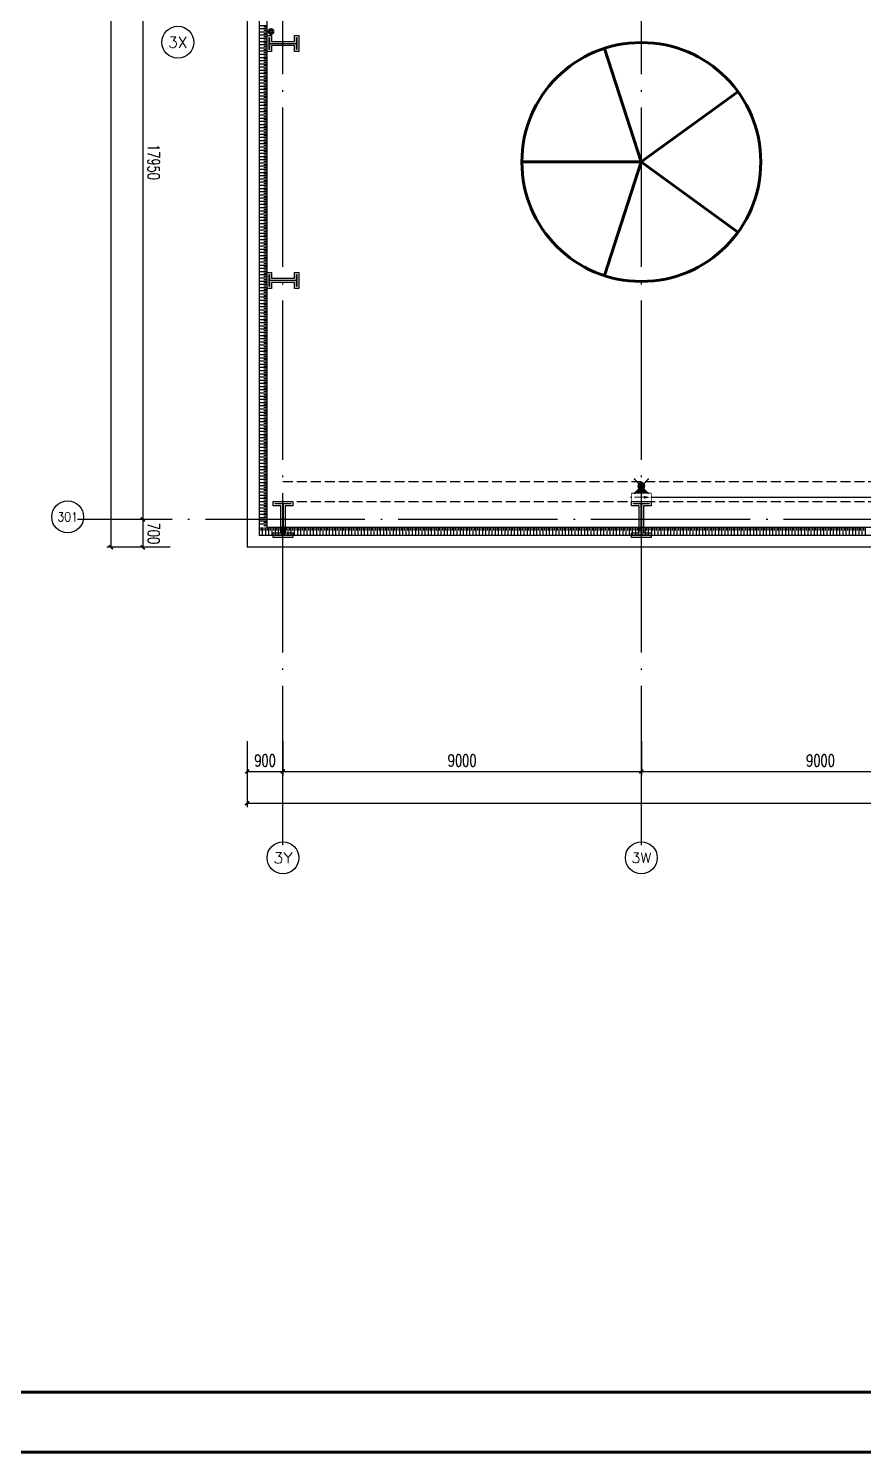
# Model space of a CAD drawing. Extents: x -1396510 to 1250330, y -1892470 to 1623980.
# Drawn here: x 328975 to 349945, y -1383327 to -1347547 of the extents above; entities that cross this region are included whole.
import ezdxf
from ezdxf.enums import TextEntityAlignment as Align

# ---------------------------------------------------------------- set-up
doc = ezdxf.new("R2010")
doc.units = 0
doc.header["$LTSCALE"] = 1000
doc.header["$MEASUREMENT"] = 0
doc.linetypes.add('DASH', pattern=[0.35, 0.25, -0.1])
doc.linetypes.add('DOTE', pattern=[2.42, 2, -0.2, 0.02, -0.2])
doc.layers.get('Defpoints').update_dxf_attribs({"color": 210})
for name, color, linetype in [('0-cxFrame', 155, 'Continuous'), ('99平面图例外参$0$A-HATCH-2', 251, 'Continuous'), ('A-AXIS-D', 1, 'Continuous'), ('A-AXIS-DOTE', 14, 'DOTE'), ('A-HATCH-2', 251, 'Continuous'), ('A-LIN-V', 9, 'Continuous'), ('A-WINDOW', 140, 'Continuous'), ('AS-COLN', 6, 'Continuous'), ('AS-WALL', 40, 'Continuous'), ('EQUIP-应急', 3, 'Continuous'), ('EQUIP-照明', 3, 'Continuous'), ('SB_ZF消火栓', 10, 'Continuous'), ('WIRE-照明', 1, 'Continuous')]:
    doc.layers.add(name, color=color, linetype=linetype)
doc.layers.add('0-cxText', color=131, linetype='Continuous', lineweight=25)
doc.layers.add('LG-ZF消防', color=1, linetype='Continuous', lineweight=60)
doc.layers.add('A-云线2', color=3, linetype='Continuous', plot=False)
doc.styles.add('_TCH_AXIS', font='COMPLEX', dxfattribs={"bigfont": 'GBCBIG'})
doc.styles.add('_TCH_DIM_T3', font='SIMPLEX', dxfattribs={"width": 0.705882, "bigfont": 'GBCBIG'})
doc.styles.add('_TEL_DIM', font='SIMPLEX', dxfattribs={"width": 0.8, "height": 3.5, "bigfont": 'HZTXT'})
doc.styles.add('A-DIM_T3', font='SIMPLEX', dxfattribs={"width": 0.705882, "bigfont": 'GBCBIG'})
doc.styles.add('cx_tuming', font='simhei.ttf')
doc.styles.add('cx_tuqian1', font='')
doc.styles.add('黑体', font='simhei.ttf', dxfattribs={"height": 12})
doc.styles.get('cx_tuqian1').set_extended_font_data('SimSun')
doc.dimstyles.new('_TCH_ARCH&&100', dxfattribs={"dimtxt": 297.5, "dimasz": 100, "dimexe": 100, "dimexo": 100, "dimgap": 126.25, "dimtad": 1, "dimdec": 0, "dimzin": 0, "dimdsep": 46, "dimtxsty": '_TCH_DIM_T3', "dimblk": 'ARCHTICK', "dimcen": 0.09, "dimclrt": 7, "dimazin": 2, "dimtfac": 1, "dimtdec": 0, "dimtix": 1, "dimtmove": 2, "dimatfit": 3, "dimfxl": 0, "dimtolj": 1, "dimtzin": 0, "dimarcsym": 0})
doc.dimstyles.new('A-DIM&&100', dxfattribs={"dimtxt": 297.5, "dimasz": 100, "dimexe": 100, "dimexo": 100, "dimgap": 126.25, "dimtad": 1, "dimdec": 0, "dimzin": 0, "dimdsep": 46, "dimtxsty": 'A-DIM_T3', "dimblk": 'ARCHTICK', "dimcen": 0.09, "dimclrt": 7, "dimazin": 2, "dimtfac": 1, "dimtdec": 0, "dimtix": 1, "dimtmove": 2, "dimatfit": 3, "dimfxl": 0, "dimtolj": 1, "dimtzin": 0, "dimarcsym": 0})

# ---------------------------------------------------------------- blocks, each defined once
blk = doc.blocks.new('4324324')
at = {"layer": 'A-HATCH-2', "color": 8, "linetype": 'DASH'}
for p, q in [((-312854, 549870), (-138054, 549870)), ((-312854, 549370), (-138054, 549370))]:
    blk.add_line(p, q, dxfattribs=at)
blk = doc.blocks.new('w4324324')
at = {"layer": 'A-HATCH-2', "color": 0, "lineweight": 60}
for q in [(-1694760, 686605), (-1697614, 684532), (-1691907, 684532), (-1696524, 681178), (-1692997, 681178)]:
    blk.add_line((-1694760, 683605), q, dxfattribs=at)
blk.add_circle((-1694760, 683605), 3000, dxfattribs=at)
blk = doc.blocks.new('342343')
at = {"layer": 'A-LIN-V', "color": 8}
blk.add_blockref('w4324324', (1030710, 103556), dxfattribs=at)
blk = doc.blocks.new('w42343243')
at = {"layer": 'A-HATCH-2', "color": 8}
blk.add_lwpolyline([(-165104, 621070), (-164604, 621070), (-164604, 620958), (-164800, 620958), (-164800, 620282), (-164604, 620282), (-164604, 620170), (-165104, 620170), (-165104, 620282), (-164908, 620282), (-164908, 620958), (-165104, 620958)], close=True, dxfattribs=at)
at = {"layer": 'AS-COLN', "color": 3}
blk.add_lwpolyline([(-165054, 621020), (-164654, 621020), (-164654, 621008), (-164850, 621008), (-164850, 620232), (-164654, 620232), (-164654, 620220), (-165054, 620220), (-165054, 620232), (-164858, 620232), (-164858, 621008), (-165054, 621008)], close=True, dxfattribs=at)
blk = doc.blocks.new('nt66')
at = {"layer": 'A-HATCH-2', "color": 8}
blk.add_lwpolyline([(-195840, 766870), (-195440, 766870), (-195440, 766758), (-195586, 766758), (-195586, 766182), (-195440, 766182), (-195440, 766070), (-195840, 766070), (-195840, 766182), (-195694, 766182), (-195694, 766758), (-195840, 766758)], close=True, dxfattribs=at)
at = {"layer": 'AS-COLN'}
blk.add_lwpolyline([(-195790, 766820), (-195490, 766820), (-195490, 766808), (-195636, 766808), (-195636, 766132), (-195490, 766132), (-195490, 766120), (-195790, 766120), (-195790, 766132), (-195644, 766132), (-195644, 766808), (-195790, 766808)], close=True, dxfattribs=at)
blk = doc.blocks.new('42343')
at = {"rotation": 270}
for p in [(-1079324, 365230), (-1079324, 359280)]:
    blk.add_blockref('nt66', p, dxfattribs=at)
at = {"layer": 'A-WINDOW'}
for p in [(-148000, -71700), (-139000, -71700)]:
    blk.add_blockref('w42343243', p, dxfattribs=at)
blk = doc.blocks.new('we42342343234')
at = {"layer": 'LG-ZF消防'}
blk.add_circle((-313154, 561170), 50, dxfattribs=at)
blk = doc.blocks.new('_ArchTick')
at = {"color": 0, "linetype": 'ByBlock', "const_width": 0.4}
blk.add_lwpolyline([(-0.5, -0.5), (0.5, 0.5)], dxfattribs=at)
blk = doc.blocks.new('*D5798')
at = {"layer": 'A-AXIS-D', "color": 0, "lineweight": -2, "transparency": 16777216}
for p, q in [((-900, -77370), (-900, -78228)), ((0, -77370), (0, -78228)), ((-900, -78128), (0, -78128))]:
    blk.add_line(p, q, dxfattribs=at)
at = {"layer": 'Defpoints', "color": 0, "transparency": 16777216}
for p in [(-900, -77270), (0, -77270), (0, -78128)]:
    blk.add_point(p, dxfattribs=at)
at = {"layer": 'A-AXIS-D', "color": 0, "lineweight": -2, "transparency": 16777216, "xscale": 100, "yscale": 100, "zscale": 100, "rotation": 180}
blk.add_blockref('_ArchTick', (-900, -78128), dxfattribs=at)
at = {"layer": 'A-AXIS-D', "color": 0, "lineweight": -2, "transparency": 16777216, "xscale": 100, "yscale": 100, "zscale": 100}
blk.add_blockref('_ArchTick', (0, -78128), dxfattribs=at)
at = {"layer": 'A-AXIS-D', "color": 7, "transparency": 16777216, "insert": (-450, -77853), "char_height": 297.5, "attachment_point": 5, "style": '_TCH_DIM_T3'}
blk.add_mtext('\\A1;900', dxfattribs=at)
blk = doc.blocks.new('*D5799')
at = {"layer": 'A-AXIS-D', "color": 0, "lineweight": -2, "transparency": 16777216}
for p, q in [((0, -77370), (0, -78228)), ((9000, -77370), (9000, -78228)), ((0, -78128), (9000, -78128))]:
    blk.add_line(p, q, dxfattribs=at)
at = {"layer": 'Defpoints', "color": 0, "transparency": 16777216}
for p in [(0, -77270), (9000, -77270), (9000, -78128)]:
    blk.add_point(p, dxfattribs=at)
at = {"layer": 'A-AXIS-D', "color": 0, "lineweight": -2, "transparency": 16777216, "xscale": 100, "yscale": 100, "zscale": 100, "rotation": 180}
blk.add_blockref('_ArchTick', (0, -78128), dxfattribs=at)
at = {"layer": 'A-AXIS-D', "color": 0, "lineweight": -2, "transparency": 16777216, "xscale": 100, "yscale": 100, "zscale": 100}
blk.add_blockref('_ArchTick', (9000, -78128), dxfattribs=at)
at = {"layer": 'A-AXIS-D', "color": 7, "transparency": 16777216, "insert": (4500, -77853), "char_height": 297.5, "attachment_point": 5, "style": '_TCH_DIM_T3'}
blk.add_mtext('\\A1;9000', dxfattribs=at)
blk = doc.blocks.new('*D5800')
at = {"layer": 'A-AXIS-D', "color": 0, "lineweight": -2, "transparency": 16777216}
for p, q in [((9000, -77370), (9000, -78228)), ((18000, -77370), (18000, -78228)), ((9000, -78128), (18000, -78128))]:
    blk.add_line(p, q, dxfattribs=at)
at = {"layer": 'Defpoints', "color": 0, "transparency": 16777216}
for p in [(9000, -77270), (18000, -77270), (18000, -78128)]:
    blk.add_point(p, dxfattribs=at)
at = {"layer": 'A-AXIS-D', "color": 0, "lineweight": -2, "transparency": 16777216, "xscale": 100, "yscale": 100, "zscale": 100, "rotation": 180}
blk.add_blockref('_ArchTick', (9000, -78128), dxfattribs=at)
at = {"layer": 'A-AXIS-D', "color": 0, "lineweight": -2, "transparency": 16777216, "xscale": 100, "yscale": 100, "zscale": 100}
blk.add_blockref('_ArchTick', (18000, -78128), dxfattribs=at)
at = {"layer": 'A-AXIS-D', "color": 7, "transparency": 16777216, "insert": (13500, -77853), "char_height": 297.5, "attachment_point": 5, "style": '_TCH_DIM_T3'}
blk.add_mtext('\\A1;9000', dxfattribs=at)
blk = doc.blocks.new('*D5825')
at = {"layer": 'A-AXIS-D', "color": 0, "lineweight": -2, "transparency": 16777216}
for p, q in [((-2835, -53850), (-3622, -53850)), ((-3522, -53850), (-3522, -71800)), ((-2835, -71800), (-3622, -71800))]:
    blk.add_line(p, q, dxfattribs=at)
at = {"layer": 'Defpoints', "color": 0, "transparency": 16777216}
for p in [(-2735, -53850), (-3522, -71800), (-2735, -71800)]:
    blk.add_point(p, dxfattribs=at)
at = {"layer": 'A-AXIS-D', "color": 0, "lineweight": -2, "transparency": 16777216, "xscale": 100, "yscale": 100, "zscale": 100}
for p, rotation in [((-3522, -53850), 90), ((-3522, -71800), 270)]:
    blk.add_blockref('_ArchTick', p, dxfattribs=dict(at, rotation=rotation))
at = {"layer": 'A-AXIS-D', "color": 7, "transparency": 16777216, "insert": (-3247, -62825), "char_height": 297.5, "attachment_point": 5, "rotation": 270, "style": 'A-DIM_T3'}
blk.add_mtext('\\A1;17950', dxfattribs=at)
blk = doc.blocks.new('*D5826')
at = {"layer": 'A-AXIS-D', "color": 0, "lineweight": -2, "transparency": 16777216}
for p, q in [((-2835, -71800), (-3622, -71800)), ((-3522, -71800), (-3522, -72500)), ((-2835, -72500), (-3622, -72500))]:
    blk.add_line(p, q, dxfattribs=at)
at = {"layer": 'Defpoints', "color": 0, "transparency": 16777216}
for p in [(-2735, -71800), (-3522, -72500), (-2735, -72500)]:
    blk.add_point(p, dxfattribs=at)
at = {"layer": 'A-AXIS-D', "color": 0, "lineweight": -2, "transparency": 16777216, "xscale": 100, "yscale": 100, "zscale": 100}
for p, rotation in [((-3522, -71800), 90), ((-3522, -72500), 270)]:
    blk.add_blockref('_ArchTick', p, dxfattribs=dict(at, rotation=rotation))
at = {"layer": 'A-AXIS-D', "color": 7, "transparency": 16777216, "insert": (-3247, -72150), "char_height": 297.5, "attachment_point": 5, "rotation": 270, "style": 'A-DIM_T3'}
blk.add_mtext('\\A1;700', dxfattribs=at)
blk = doc.blocks.new('*D5830')
at = {"layer": 'A-AXIS-D', "color": 0, "lineweight": -2, "transparency": 16777216}
for p, q in [((-900, -77470), (-900, -79028)), ((184800, -77470), (184800, -79028)), ((-900, -78928), (184800, -78928))]:
    blk.add_line(p, q, dxfattribs=at)
at = {"layer": 'Defpoints', "color": 0, "transparency": 16777216}
for p in [(-900, -77370), (184800, -77370), (184800, -78928)]:
    blk.add_point(p, dxfattribs=at)
at = {"layer": 'A-AXIS-D', "color": 0, "lineweight": -2, "transparency": 16777216, "xscale": 100, "yscale": 100, "zscale": 100, "rotation": 180}
blk.add_blockref('_ArchTick', (-900, -78928), dxfattribs=at)
at = {"layer": 'A-AXIS-D', "color": 0, "lineweight": -2, "transparency": 16777216, "xscale": 100, "yscale": 100, "zscale": 100}
blk.add_blockref('_ArchTick', (184800, -78928), dxfattribs=at)
at = {"layer": 'A-AXIS-D', "color": 7, "transparency": 16777216, "insert": (91950, -78653), "char_height": 297.5, "attachment_point": 5, "style": '_TCH_DIM_T3'}
blk.add_mtext('\\A1;185700', dxfattribs=at)
blk = doc.blocks.new('*D5831')
at = {"layer": 'A-AXIS-D', "color": 0, "lineweight": -2, "transparency": 16777216}
for p, q in [((-2935, 700), (-4422, 700)), ((-4322, 700), (-4322, -72500)), ((-2935, -72500), (-4422, -72500))]:
    blk.add_line(p, q, dxfattribs=at)
at = {"layer": 'Defpoints', "color": 0, "transparency": 16777216}
for p in [(-2835, 700), (-4322, -72500), (-2835, -72500)]:
    blk.add_point(p, dxfattribs=at)
at = {"layer": 'A-AXIS-D', "color": 0, "lineweight": -2, "transparency": 16777216, "xscale": 100, "yscale": 100, "zscale": 100}
for p, rotation in [((-4322, 700), 90), ((-4322, -72500), 270)]:
    blk.add_blockref('_ArchTick', p, dxfattribs=dict(at, rotation=rotation))
at = {"layer": 'A-AXIS-D', "color": 7, "transparency": 16777216, "insert": (-4047, -35900), "char_height": 297.5, "attachment_point": 5, "rotation": 270, "style": 'A-DIM_T3'}
blk.add_mtext('\\A1;73200', dxfattribs=at)
blk = doc.blocks.new('99平面图例外参$0$$LinePat$填挖边坡')
at = {"color": 0}
for p, q in [((0, 0), (0, -1500)), ((300, 0), (300, -600))]:
    blk.add_line(p, q, dxfattribs=at)
at = {"layer": 'Defpoints', "color": 0}
blk.add_point((600, 0), dxfattribs=at)
blk = doc.blocks.new('$equip_U$00000208(EQ-138-沈勤辉)')
blk.add_hatch(color=256).paths.add_polyline_path([(0.21, 0.37), (0.5, 0.3), (0.21, 0.23)])
at = {"color": 7, "lineweight": 0}
blk.add_line((-0.5, 0.3), (0.21, 0.3), dxfattribs=at)
at = {"lineweight": 0, "const_width": 0.0571}
blk.add_lwpolyline([(-0.66, 0), (0.66, 0, 0.414214), (0.72, 0.06), (0.72, 0.54, 0.414213), (0.66, 0.6), (-0.66, 0.6, 0.414214), (-0.72, 0.54, 0), (-0.72, 0.06, 0.414245), (-0.66, 0, 18481.445439)], format="xyb", dxfattribs=at)
blk.add_lwpolyline([(0.21, 0.37), (0.5, 0.3), (0.21, 0.23), (0.21, 0.37)], dxfattribs=at)
for p in [(-0.72, 0.3), (0, 0.6), (0, 0), (0.72, 0.3)]:
    blk.add_point(p)
at = {"color": 7, "style": '_TEL_DIM', "flags": 1}
for tag in ['A', 'REMARK']:
    blk.add_attdef(tag, text='', height=0.00002, dxfattribs=at).set_placement((0, 0), align=Align.MIDDLE_CENTER)
blk = doc.blocks.new('$equip$00003158')
h = blk.add_hatch(color=256)
h.dxf.hatch_style = 1
h.paths.add_polyline_path([(0, 0.25, -0.198912), (-0.18, 0.32), (-0.5, 0), (0.5, 0), (0.18, 0.32, -0.198912)])
blk.add_hatch(color=256).paths.add_polyline_path([(0, 0.75, 1), (0, 0.25, 1)])
for p, q in [((-0.5, 1), (-0.18, 0.68)), ((-0.5, 0), (-0.18, 0.32)), ((-0.5, 0), (0.5, 0)), ((0.18, 0.68), (0.5, 1)), ((0.18, 0.32), (0.5, 0))]:
    blk.add_line(p, q)
blk.add_circle((0, 0.5), 0.25)
for p in [(-0.5, 1), (-0.5, 0), (0, 0), (0.5, 1), (0.5, 0)]:
    blk.add_point(p)
at = {"color": 7, "style": '_TEL_DIM', "flags": 1}
for tag in ['A', 'REMARK']:
    blk.add_attdef(tag, text='', height=0.00002, dxfattribs=at).set_placement((0, 0), align=Align.MIDDLE_CENTER)
blk = doc.blocks.new('TK22.A0+2 L(Dragon)')
at = {"layer": '0-cxFrame', "color": 7, "const_width": 0.5}
blk.add_lwpolyline([(0, 0), (-1783, 0), (-1783, 841), (0, 841)], close=True, dxfattribs=at)
at = {"layer": '0-cxFrame', "const_width": 0.5}
blk.add_lwpolyline([(-80, 10), (-1763, 10), (-1763, 831), (-80, 831)], close=True, dxfattribs=at)
at = {"style": '黑体', "flags": 4}
blk.add_attdef('图幅', text='', height=3.3, dxfattribs=at).set_placement((-40, 3), align=Align.RIGHT)
at = {"layer": '0-cxText', "flags": 4}
for tag, height, style, p in [('建设单位', 3.5, 'cx_tuming', (-45, 240)), ('项目名称', 3.5, 'cx_tuming', (-45, 210)), ('子项名称', 3.5, 'cx_tuming', (-45, 180)), ('工程编号', 3.3, 'cx_tuqian1', (-35, 165)), ('图名1', 3.5, 'cx_tuming', (-45, 87)), ('图名2', 3.5, 'cx_tuming', (-45, 79)), ('图名3', 3.5, 'cx_tuming', (-45, 71)), ('出图日期', 3.3, 'cx_tuqian1', (-39, 60)), ('专业', 3.3, 'cx_tuqian1', (-55, 52)), ('图号', 3.3, 'cx_tuqian1', (-55, 44)), ('版次', 3.3, 'cx_tuqian1', (-20, 44))]:
    blk.add_attdef(tag, text='', height=height, dxfattribs=dict(at, style=style)).set_placement(p, align=Align.MIDDLE)
at = {"layer": 'Defpoints', "color": 6, "flags": 4}
for tag, height, style, p in [('tufu', 3.3, '黑体', (-12, 12)), ('dwfname', 4, 'cx_tuqian1', (-80, 3))]:
    blk.add_attdef(tag, text='', height=height, dxfattribs=dict(at, style=style)).set_placement(p, align=Align.RIGHT)
blk = doc.blocks.new('世赫3#厂房一层0821')
at = {"layer": 'A-AXIS-D'}
for centre in [(-2639.2, -59818.4), (-5406.7, -71735.7), (0, -80296), (9000, -80296)]:
    blk.add_circle(centre, 400, dxfattribs=at)
at = {"layer": 'A-AXIS-DOTE', "color": 8, "ltscale": 2}
for p, q in [((0, -79980), (0, 6235)), ((9000, -79980), (9000, 5504)), ((190814.2, -71800), (-5155.8, -71800))]:
    blk.add_line(p, q, dxfattribs=at)
at = {"layer": 'A-LIN-V'}
for p, q in [((-400, -72000.1), (-400, -53465.8)), ((30800, -72000.1), (-400, -72000.1))]:
    blk.add_line(p, q, dxfattribs=at)
at = {"layer": 'AS-WALL'}
for p, q in [((-900, -55850), (-900, -72500.1)), ((-600, -55850), (-600, -72200.1)), ((31400, -72200.1), (-600, -72200.1)), ((31700, -72500.1), (-900, -72500.1))]:
    blk.add_line(p, q, dxfattribs=at)
at = {"layer": '99平面图例外参$0$A-HATCH-2', "color": 203, "yscale": 0.1333333333333333, "zscale": 0.1333333333333333}
for p, xscale, rotation in [((-400, -59403.2), 0.1337246376890766, 270.0000000008202), ((-400, -59483.4), 0.1337246376890766, 270.0000000008202), ((-400, -59563.7), 0.1337246376890766, 270.0000000008202), ((-400, -59643.9), 0.1337246376890766, 270.0000000008202), ((-400, -59724.1), 0.1337246376890766, 270.0000000008202), ((-400, -59804.4), 0.1337246376890766, 270.0000000008202), ((-400, -59884.6), 0.1337246376890766, 270.0000000008202), ((-400, -59964.8), 0.1337246376890766, 270.0000000008202), ((-400, -60045.1), 0.1337246376890766, 270.0000000008202), ((-400, -60125.3), 0.1337246376890766, 270.0000000008202), ((-400, -60205.5), 0.1337246376890766, 270.0000000008202), ((-400, -60285.8), 0.1337246376890766, 270.0000000008202), ((-400, -60366), 0.1337246376890766, 270.0000000008202), ((-400, -60446.2), 0.1337246376890766, 270.0000000008202), ((-400, -60526.5), 0.1337246376890766, 270.0000000008202), ((-400, -60606.7), 0.1337246376890766, 270.0000000008202), ((-400, -60686.9), 0.1337246376890766, 270.0000000008202), ((-400, -60767.2), 0.1337246376890766, 270.0000000008202), ((-400, -60847.4), 0.1337246376890766, 270.0000000008202), ((-400, -60927.7), 0.1337246376890766, 270.0000000008202), ((-400, -61007.9), 0.1337246376890766, 270.0000000008202), ((-400, -61088.1), 0.1337246376890766, 270.0000000008202), ((-400, -61168.4), 0.1337246376890766, 270.0000000008202), ((-400, -61248.6), 0.1337246376890766, 270.0000000008202), ((-400, -61328.8), 0.1337246376890766, 270.0000000008202), ((-400, -61409.1), 0.1337246376890766, 270.0000000008202), ((-400, -61489.3), 0.1337246376890766, 270.0000000008202), ((-400, -61569.5), 0.1337246376890766, 270.0000000008202), ((-400, -61649.8), 0.1337246376890766, 270.0000000008202), ((-400, -61730), 0.1337246376890766, 270.0000000008202), ((-400, -61810.2), 0.1337246376890766, 270.0000000008202), ((-400, -61890.5), 0.1337246376890766, 270.0000000008202), ((-400, -61970.7), 0.1337246376890766, 270.0000000008202), ((-400, -62050.9), 0.1337246376890766, 270.0000000008202), ((-400, -62131.2), 0.1337246376890766, 270.0000000008202), ((-400, -62211.4), 0.1337246376890766, 270.0000000008202), ((-400, -62291.6), 0.1337246376890766, 270.0000000008202), ((-400, -62371.9), 0.1337246376890766, 270.0000000008202), ((-400, -62452.1), 0.1337246376890766, 270.0000000008202), ((-400, -62532.3), 0.1337246376890766, 270.0000000008202), ((-400, -62612.6), 0.1337246376890766, 270.0000000008202), ((-400, -62692.8), 0.1337246376890766, 270.0000000008202), ((-400, -62773.1), 0.1337246376890766, 270.0000000008202), ((-400, -62853.3), 0.1337246376890766, 270.0000000008202), ((-400, -62933.5), 0.1337246376890766, 270.0000000008202), ((-400, -63013.8), 0.1337246376890766, 270.0000000008202), ((-400, -63094), 0.1337246376890766, 270.0000000008202), ((-400, -63174.2), 0.1337246376890766, 270.0000000008202), ((-400, -63254.5), 0.1337246376890766, 270.0000000008202), ((-400, -63334.7), 0.1337246376890766, 270.0000000008202), ((-400, -63414.9), 0.1337246376890766, 270.0000000008202), ((-400, -63495.2), 0.1337246376890766, 270.0000000008202), ((-400, -63575.4), 0.1337246376890766, 270.0000000008202), ((-400, -63655.6), 0.1337246376890766, 270.0000000008202), ((-400, -63735.9), 0.1337246376890766, 270.0000000008202), ((-400, -63816.1), 0.1337246376890766, 270.0000000008202), ((-400, -63896.3), 0.1337246376890766, 270.0000000008202), ((-400, -63976.6), 0.1337246376890766, 270.0000000008202), ((-400, -64056.8), 0.1337246376890766, 270.0000000008202), ((-400, -64137), 0.1337246376890766, 270.0000000008202), ((-400, -64217.3), 0.1337246376890766, 270.0000000008202), ((-400, -64297.5), 0.1337246376890766, 270.0000000008202), ((-400, -64377.7), 0.1337246376890766, 270.0000000008202), ((-400, -64458), 0.1337246376890766, 270.0000000008202), ((-400, -64538.2), 0.1337246376890766, 270.0000000008202), ((-400, -64618.5), 0.1337246376890766, 270.0000000008202), ((-400, -64698.7), 0.1337246376890766, 270.0000000008202), ((-400, -64778.9), 0.1337246376890766, 270.0000000008202), ((-400, -64859.2), 0.1337246376890766, 270.0000000008202), ((-400, -64939.4), 0.1337246376890766, 270.0000000008202), ((-400, -65019.6), 0.1337246376890766, 270.0000000008202), ((-400, -65099.9), 0.1337246376890766, 270.0000000008202), ((-400, -65180.1), 0.1337246376890766, 270.0000000008202), ((-400, -65260.3), 0.1337246376890766, 270.0000000008202), ((-400, -65340.6), 0.1337246376890766, 270.0000000008202), ((-400, -65420.8), 0.1337246376890766, 270.0000000008202), ((-400, -65501), 0.1337246376890766, 270.0000000008202), ((-400, -65581.3), 0.1337246376890766, 270.0000000008202), ((-400, -65661.5), 0.1337246376890766, 270.0000000008202), ((-400, -65741.7), 0.1337246376890766, 270.0000000008202), ((-400, -65822), 0.1337246376890766, 270.0000000008202), ((-400, -65902.2), 0.1337246376890766, 270.0000000008202), ((-400, -65982.4), 0.1337246376890766, 270.0000000008202), ((-400, -66062.7), 0.1337246376890766, 270.0000000008202), ((-400, -66142.9), 0.1337246376890766, 270.0000000008202), ((-400, -66223.1), 0.1337246376890766, 270.0000000008202), ((-400, -66303.4), 0.1337246376890766, 270.0000000008202), ((-400, -66383.6), 0.1337246376890766, 270.0000000008202), ((-400, -66463.9), 0.1337246376890766, 270.0000000008202), ((-400, -66544.1), 0.1337246376890766, 270.0000000008202), ((-400, -66624.3), 0.1337246376890766, 270.0000000008202), ((-400, -66704.6), 0.1337246376890766, 270.0000000008202), ((-400, -66784.8), 0.1337246376890766, 270.0000000008202), ((-400, -66865), 0.1337246376890766, 270.0000000008202), ((-400, -66945.3), 0.1337246376890766, 270.0000000008202), ((-400, -67025.5), 0.1337246376890766, 270.0000000008202), ((-400, -67105.7), 0.1337246376890766, 270.0000000008202), ((-400, -67186), 0.1337246376890766, 270.0000000008202), ((-400, -67266.2), 0.1337246376890766, 270.0000000008202), ((-400, -67346.4), 0.1337246376890766, 270.0000000008202), ((-400, -67426.7), 0.1337246376890766, 270.0000000008202), ((-400, -67506.9), 0.1337246376890766, 270.0000000008202), ((-400, -67587.1), 0.1337246376890766, 270.0000000008202), ((-400, -67667.4), 0.1337246376890766, 270.0000000008202), ((-400, -67747.6), 0.1337246376890766, 270.0000000008202), ((-400, -67827.8), 0.1337246376890766, 270.0000000008202), ((-400, -67908.1), 0.1337246376890766, 270.0000000008202), ((-400, -67988.3), 0.1337246376890766, 270.0000000008202), ((-400, -68068.5), 0.1337246376890766, 270.0000000008202), ((-400, -68148.8), 0.1337246376890766, 270.0000000008202), ((-400, -68229), 0.1337246376890766, 270.0000000008202), ((-400, -68309.3), 0.1337246376890766, 270.0000000008202), ((-400, -68389.5), 0.1337246376890766, 270.0000000008202), ((-400, -68469.7), 0.1337246376890766, 270.0000000008202), ((-400, -68550), 0.1337246376890766, 270.0000000008202), ((-400, -68630.2), 0.1337246376890766, 270.0000000008202), ((-400, -68710.4), 0.1337246376890766, 270.0000000008202), ((-400, -68790.7), 0.1337246376890766, 270.0000000008202), ((-400, -68870.9), 0.1337246376890766, 270.0000000008202), ((-400, -68951.1), 0.1337246376890766, 270.0000000008202), ((-400, -69031.4), 0.1337246376890766, 270.0000000008202), ((-400, -69111.6), 0.1337246376890766, 270.0000000008202), ((-400, -69191.8), 0.1337246376890766, 270.0000000008202), ((-400, -69272.1), 0.1337246376890766, 270.0000000008202), ((-400, -69352.3), 0.1337246376890766, 270.0000000008202), ((-400, -69432.5), 0.1337246376890766, 270.0000000008202), ((-400, -69512.8), 0.1337246376890766, 270.0000000008202), ((-400, -69593), 0.1337246376890766, 270.0000000008202), ((-400, -69673.2), 0.1337246376890766, 270.0000000008202), ((-400, -69753.5), 0.1337246376890766, 270.0000000008202), ((-400, -69833.7), 0.1337246376890766, 270.0000000008202), ((-400, -69913.9), 0.1337246376890766, 270.0000000008202), ((-400, -69994.2), 0.1337246376890766, 270.0000000008202), ((-400, -70074.4), 0.1337246376890766, 270.0000000008202), ((-400, -70154.7), 0.1337246376890766, 270.0000000008202), ((-400, -70234.9), 0.1337246376890766, 270.0000000008202), ((-400, -70315.1), 0.1337246376890766, 270.0000000008202), ((-400, -70395.4), 0.1337246376890766, 270.0000000008202), ((-400, -70475.6), 0.1337246376890766, 270.0000000008202), ((-400, -70555.8), 0.1337246376890766, 270.0000000008202), ((-400, -70636.1), 0.1337246376890766, 270.0000000008202), ((-400, -70716.3), 0.1337246376890766, 270.0000000008202), ((-400, -70796.5), 0.1337246376890766, 270.0000000008202), ((-400, -70876.8), 0.1337246376890766, 270.0000000008202), ((-400, -70957), 0.1337246376890766, 270.0000000008202), ((-400, -71037.2), 0.1337246376890766, 270.0000000008202), ((-400, -71117.5), 0.1337246376890766, 270.0000000008202), ((-400, -71197.7), 0.1337246376890766, 270.0000000008202), ((-400, -71277.9), 0.1337246376890766, 270.0000000008202), ((-400, -71358.2), 0.1337246376890766, 270.0000000008202), ((-400, -71438.4), 0.1337246376890766, 270.0000000008202), ((-400, -71518.6), 0.1337246376890766, 270.0000000008202), ((-400, -71598.9), 0.1337246376890766, 270.0000000008202), ((-400, -71679.1), 0.1337246376890766, 270.0000000008202), ((-400, -71759.3), 0.1337246376890766, 270.0000000008202), ((-400, -71839.6), 0.1337246376890766, 270.0000000008202), ((-400, -71919.8), 0.1337246376890766, 270.0000000008202), ((-519.9, -72000.1), -0.1335034007147995, 9.563318506210876e-10), ((-439.8, -72000.1), -0.1335034007147995, 9.563318506210876e-10), ((-359.7, -72000.1), -0.1335034007147995, 9.563318506210876e-10), ((-279.6, -72000.1), -0.1335034007147995, 9.563318506210876e-10), ((-199.5, -72000.1), -0.1335034007147995, 9.563318506210876e-10), ((-119.4, -72000.1), -0.1335034007147995, 9.563318506210876e-10), ((-39.3, -72000.1), -0.1335034007147995, 9.563318506210876e-10), ((40.8, -72000.1), -0.1335034007147995, 9.563318506210876e-10), ((120.9, -72000.1), -0.1335034007147995, 9.563318506210876e-10), ((201, -72000.1), -0.1335034007147995, 9.563318506210876e-10), ((281.1, -72000.1), -0.1335034007147995, 9.563318506210876e-10), ((361.2, -72000.1), -0.1335034007147995, 9.563318506210876e-10), ((441.3, -72000.1), -0.1335034007147995, 9.563318506210876e-10), ((521.4, -72000.1), -0.1335034007147995, 9.563318506210876e-10), ((601.5, -72000.1), -0.1335034007147995, 9.563318506210876e-10), ((681.6, -72000.1), -0.1335034007147995, 9.563318506210876e-10), ((761.7, -72000.1), -0.1335034007147995, 9.563318506210876e-10), ((841.8, -72000.1), -0.1335034007147995, 9.563318506210876e-10), ((921.9, -72000.1), -0.1335034007147995, 9.563318506210876e-10), ((1002, -72000.1), -0.1335034007147995, 9.563318506210876e-10), ((1082.1, -72000.1), -0.1335034007147995, 9.563318506210876e-10), ((1162.2, -72000.1), -0.1335034007147995, 9.563318506210876e-10), ((1242.3, -72000.1), -0.1335034007147995, 9.563318506210876e-10), ((1322.4, -72000.1), -0.1335034007147995, 9.563318506210876e-10), ((1402.6, -72000.1), -0.1335034007147995, 9.563318506210876e-10), ((1482.7, -72000.1), -0.1335034007147995, 9.563318506210876e-10), ((1562.8, -72000.1), -0.1335034007147995, 9.563318506210876e-10), ((1642.9, -72000.1), -0.1335034007147995, 9.563318506210876e-10), ((1723, -72000.1), -0.1335034007147995, 9.563318506210876e-10), ((1803.1, -72000.1), -0.1335034007147995, 9.563318506210876e-10), ((1883.2, -72000.1), -0.1335034007147995, 9.563318506210876e-10), ((1963.3, -72000.1), -0.1335034007147995, 9.563318506210876e-10), ((2043.4, -72000.1), -0.1335034007147995, 9.563318506210876e-10), ((2123.5, -72000.1), -0.1335034007147995, 9.563318506210876e-10), ((2203.6, -72000.1), -0.1335034007147995, 9.563318506210876e-10), ((2283.7, -72000.1), -0.1335034007147995, 9.563318506210876e-10), ((2363.8, -72000.1), -0.1335034007147995, 9.563318506210876e-10), ((2443.9, -72000.1), -0.1335034007147995, 9.563318506210876e-10), ((2524, -72000.1), -0.1335034007147995, 9.563318506210876e-10), ((2604.1, -72000.1), -0.1335034007147995, 9.563318506210876e-10), ((2684.2, -72000.1), -0.1335034007147995, 9.563318506210876e-10), ((2764.3, -72000.1), -0.1335034007147995, 9.563318506210876e-10), ((2844.4, -72000.1), -0.1335034007147995, 9.563318506210876e-10), ((2924.5, -72000.1), -0.1335034007147995, 9.563318506210876e-10), ((3004.6, -72000.1), -0.1335034007147995, 9.563318506210876e-10), ((3084.7, -72000.1), -0.1335034007147995, 9.563318506210876e-10), ((3164.8, -72000.1), -0.1335034007147995, 9.563318506210876e-10), ((3244.9, -72000.1), -0.1335034007147995, 9.563318506210876e-10), ((3325, -72000.1), -0.1335034007147995, 9.563318506210876e-10), ((3405.1, -72000.1), -0.1335034007147995, 9.563318506210876e-10), ((3485.2, -72000.1), -0.1335034007147995, 9.563318506210876e-10), ((3565.3, -72000.1), -0.1335034007147995, 9.563318506210876e-10), ((3645.4, -72000.1), -0.1335034007147995, 9.563318506210876e-10), ((3725.5, -72000.1), -0.1335034007147995, 9.563318506210876e-10), ((3805.6, -72000.1), -0.1335034007147995, 9.563318506210876e-10), ((3885.7, -72000.1), -0.1335034007147995, 9.563318506210876e-10), ((3965.8, -72000.1), -0.1335034007147995, 9.563318506210876e-10), ((4045.9, -72000.1), -0.1335034007147995, 9.563318506210876e-10), ((4126, -72000.1), -0.1335034007147995, 9.563318506210876e-10), ((4206.1, -72000.1), -0.1335034007147995, 9.563318506210876e-10), ((4286.2, -72000.1), -0.1335034007147995, 9.563318506210876e-10), ((4366.3, -72000.1), -0.1335034007147995, 9.563318506210876e-10), ((4446.4, -72000.1), -0.1335034007147995, 9.563318506210876e-10), ((4526.5, -72000.1), -0.1335034007147995, 9.563318506210876e-10), ((4606.6, -72000.1), -0.1335034007147995, 9.563318506210876e-10), ((4686.7, -72000.1), -0.1335034007147995, 9.563318506210876e-10), ((4766.8, -72000.1), -0.1335034007147995, 9.563318506210876e-10), ((4846.9, -72000.1), -0.1335034007147995, 9.563318506210876e-10), ((4927, -72000.1), -0.1335034007147995, 9.563318506210876e-10), ((5007.1, -72000.1), -0.1335034007147995, 9.563318506210876e-10), ((5087.2, -72000.1), -0.1335034007147995, 9.563318506210876e-10), ((5167.3, -72000.1), -0.1335034007147995, 9.563318506210876e-10), ((5247.4, -72000.1), -0.1335034007147995, 9.563318506210876e-10), ((5327.6, -72000.1), -0.1335034007147995, 9.563318506210876e-10), ((5407.7, -72000.1), -0.1335034007147995, 9.563318506210876e-10), ((5487.8, -72000.1), -0.1335034007147995, 9.563318506210876e-10), ((5567.9, -72000.1), -0.1335034007147995, 9.563318506210876e-10), ((5648, -72000.1), -0.1335034007147995, 9.563318506210876e-10), ((5728.1, -72000.1), -0.1335034007147995, 9.563318506210876e-10), ((5808.2, -72000.1), -0.1335034007147995, 9.563318506210876e-10), ((5888.3, -72000.1), -0.1335034007147995, 9.563318506210876e-10), ((5968.4, -72000.1), -0.1335034007147995, 9.563318506210876e-10), ((6048.5, -72000.1), -0.1335034007147995, 9.563318506210876e-10), ((6128.6, -72000.1), -0.1335034007147995, 9.563318506210876e-10), ((6208.7, -72000.1), -0.1335034007147995, 9.563318506210876e-10), ((6288.8, -72000.1), -0.1335034007147995, 9.563318506210876e-10), ((6368.9, -72000.1), -0.1335034007147995, 9.563318506210876e-10), ((6449, -72000.1), -0.1335034007147995, 9.563318506210876e-10), ((6529.1, -72000.1), -0.1335034007147995, 9.563318506210876e-10), ((6609.2, -72000.1), -0.1335034007147995, 9.563318506210876e-10), ((6689.3, -72000.1), -0.1335034007147995, 9.563318506210876e-10), ((6769.4, -72000.1), -0.1335034007147995, 9.563318506210876e-10), ((6849.5, -72000.1), -0.1335034007147995, 9.563318506210876e-10), ((6929.6, -72000.1), -0.1335034007147995, 9.563318506210876e-10), ((7009.7, -72000.1), -0.1335034007147995, 9.563318506210876e-10), ((7089.8, -72000.1), -0.1335034007147995, 9.563318506210876e-10), ((7169.9, -72000.1), -0.1335034007147995, 9.563318506210876e-10), ((7250, -72000.1), -0.1335034007147995, 9.563318506210876e-10), ((7330.1, -72000.1), -0.1335034007147995, 9.563318506210876e-10), ((7410.2, -72000.1), -0.1335034007147995, 9.563318506210876e-10), ((7490.3, -72000.1), -0.1335034007147995, 9.563318506210876e-10), ((7570.4, -72000.1), -0.1335034007147995, 9.563318506210876e-10), ((7650.5, -72000.1), -0.1335034007147995, 9.563318506210876e-10), ((7730.6, -72000.1), -0.1335034007147995, 9.563318506210876e-10), ((7810.7, -72000.1), -0.1335034007147995, 9.563318506210876e-10), ((7890.8, -72000.1), -0.1335034007147995, 9.563318506210876e-10), ((7970.9, -72000.1), -0.1335034007147995, 9.563318506210876e-10), ((8051, -72000.1), -0.1335034007147995, 9.563318506210876e-10), ((8131.1, -72000.1), -0.1335034007147995, 9.563318506210876e-10), ((8211.2, -72000.1), -0.1335034007147995, 9.563318506210876e-10), ((8291.3, -72000.1), -0.1335034007147995, 9.563318506210876e-10), ((8371.4, -72000.1), -0.1335034007147995, 9.563318506210876e-10), ((8451.5, -72000.1), -0.1335034007147995, 9.563318506210876e-10), ((8531.6, -72000.1), -0.1335034007147995, 9.563318506210876e-10), ((8611.7, -72000.1), -0.1335034007147995, 9.563318506210876e-10), ((8691.8, -72000.1), -0.1335034007147995, 9.563318506210876e-10), ((8771.9, -72000.1), -0.1335034007147995, 9.563318506210876e-10), ((8852, -72000.1), -0.1335034007147995, 9.563318506210876e-10), ((8932.1, -72000.1), -0.1335034007147995, 9.563318506210876e-10), ((9012.2, -72000.1), -0.1335034007147995, 9.563318506210876e-10), ((9092.3, -72000.1), -0.1335034007147995, 9.563318506210876e-10), ((9172.4, -72000.1), -0.1335034007147995, 9.563318506210876e-10), ((9252.6, -72000.1), -0.1335034007147995, 9.563318506210876e-10), ((9332.7, -72000.1), -0.1335034007147995, 9.563318506210876e-10), ((9412.8, -72000.1), -0.1335034007147995, 9.563318506210876e-10), ((9492.9, -72000.1), -0.1335034007147995, 9.563318506210876e-10), ((9573, -72000.1), -0.1335034007147995, 9.563318506210876e-10), ((9653.1, -72000.1), -0.1335034007147995, 9.563318506210876e-10), ((9733.2, -72000.1), -0.1335034007147995, 9.563318506210876e-10), ((9813.3, -72000.1), -0.1335034007147995, 9.563318506210876e-10), ((9893.4, -72000.1), -0.1335034007147995, 9.563318506210876e-10), ((9973.5, -72000.1), -0.1335034007147995, 9.563318506210876e-10), ((10053.6, -72000.1), -0.1335034007147995, 9.563318506210876e-10), ((10133.7, -72000.1), -0.1335034007147995, 9.563318506210876e-10), ((10213.8, -72000.1), -0.1335034007147995, 9.563318506210876e-10), ((10293.9, -72000.1), -0.1335034007147995, 9.563318506210876e-10), ((10374, -72000.1), -0.1335034007147995, 9.563318506210876e-10), ((10454.1, -72000.1), -0.1335034007147995, 9.563318506210876e-10), ((10534.2, -72000.1), -0.1335034007147995, 9.563318506210876e-10), ((10614.3, -72000.1), -0.1335034007147995, 9.563318506210876e-10), ((10694.4, -72000.1), -0.1335034007147995, 9.563318506210876e-10), ((10774.5, -72000.1), -0.1335034007147995, 9.563318506210876e-10), ((10854.6, -72000.1), -0.1335034007147995, 9.563318506210876e-10), ((10934.7, -72000.1), -0.1335034007147995, 9.563318506210876e-10), ((11014.8, -72000.1), -0.1335034007147995, 9.563318506210876e-10), ((11094.9, -72000.1), -0.1335034007147995, 9.563318506210876e-10), ((11175, -72000.1), -0.1335034007147995, 9.563318506210876e-10), ((11255.1, -72000.1), -0.1335034007147995, 9.563318506210876e-10), ((11335.2, -72000.1), -0.1335034007147995, 9.563318506210876e-10), ((11415.3, -72000.1), -0.1335034007147995, 9.563318506210876e-10), ((11495.4, -72000.1), -0.1335034007147995, 9.563318506210876e-10), ((11575.5, -72000.1), -0.1335034007147995, 9.563318506210876e-10), ((11655.6, -72000.1), -0.1335034007147995, 9.563318506210876e-10), ((11735.7, -72000.1), -0.1335034007147995, 9.563318506210876e-10), ((11815.8, -72000.1), -0.1335034007147995, 9.563318506210876e-10), ((11895.9, -72000.1), -0.1335034007147995, 9.563318506210876e-10), ((11976, -72000.1), -0.1335034007147995, 9.563318506210876e-10), ((12056.1, -72000.1), -0.1335034007147995, 9.563318506210876e-10), ((12136.2, -72000.1), -0.1335034007147995, 9.563318506210876e-10), ((12216.3, -72000.1), -0.1335034007147995, 9.563318506210876e-10), ((12296.4, -72000.1), -0.1335034007147995, 9.563318506210876e-10), ((12376.5, -72000.1), -0.1335034007147995, 9.563318506210876e-10), ((12456.6, -72000.1), -0.1335034007147995, 9.563318506210876e-10), ((12536.7, -72000.1), -0.1335034007147995, 9.563318506210876e-10), ((12616.8, -72000.1), -0.1335034007147995, 9.563318506210876e-10), ((12696.9, -72000.1), -0.1335034007147995, 9.563318506210876e-10), ((12777, -72000.1), -0.1335034007147995, 9.563318506210876e-10), ((12857.1, -72000.1), -0.1335034007147995, 9.563318506210876e-10), ((12937.2, -72000.1), -0.1335034007147995, 9.563318506210876e-10), ((13017.3, -72000.1), -0.1335034007147995, 9.563318506210876e-10), ((13097.4, -72000.1), -0.1335034007147995, 9.563318506210876e-10), ((13177.6, -72000.1), -0.1335034007147995, 9.563318506210876e-10), ((13257.7, -72000.1), -0.1335034007147995, 9.563318506210876e-10), ((13337.8, -72000.1), -0.1335034007147995, 9.563318506210876e-10), ((13417.9, -72000.1), -0.1335034007147995, 9.563318506210876e-10), ((13498, -72000.1), -0.1335034007147995, 9.563318506210876e-10), ((13578.1, -72000.1), -0.1335034007147995, 9.563318506210876e-10), ((13658.2, -72000.1), -0.1335034007147995, 9.563318506210876e-10), ((13738.3, -72000.1), -0.1335034007147995, 9.563318506210876e-10), ((13818.4, -72000.1), -0.1335034007147995, 9.563318506210876e-10), ((13898.5, -72000.1), -0.1335034007147995, 9.563318506210876e-10), ((13978.6, -72000.1), -0.1335034007147995, 9.563318506210876e-10), ((14058.7, -72000.1), -0.1335034007147995, 9.563318506210876e-10), ((14138.8, -72000.1), -0.1335034007147995, 9.563318506210876e-10), ((14218.9, -72000.1), -0.1335034007147995, 9.563318506210876e-10), ((14299, -72000.1), -0.1335034007147995, 9.563318506210876e-10), ((14379.1, -72000.1), -0.1335034007147995, 9.563318506210876e-10), ((14459.2, -72000.1), -0.1335034007147995, 9.563318506210876e-10), ((14539.3, -72000.1), -0.1335034007147995, 9.563318506210876e-10), ((14619.4, -72000.1), -0.1335034007147995, 9.563318506210876e-10)]:
    blk.add_blockref('99平面图例外参$0$$LinePat$填挖边坡', p, dxfattribs=dict(at, xscale=xscale, rotation=rotation))
at = {"layer": 'A-LIN-V', "color": 8, "rotation": 90}
blk.add_blockref('342343', (796160.7, 601225), dxfattribs=at)
at = {"layer": 'A-WINDOW'}
for name in ['42343', '4324324']:
    blk.add_blockref(name, (312854.2, -620720), dxfattribs=at)
at = {"layer": 'SB_ZF消火栓'}
blk.add_blockref('we42342343234', (312854.2, -620720), dxfattribs=at)
at = {"layer": 'A-AXIS-D', "color": 7, "style": '_TCH_AXIS'}
for s, height, p, p2 in [('3X', 276.42, (-2882.7, -59956.6), (-2395.7, -59956.6)), ('301', 224.46, (-5663.2, -71847.9), (-5150.2, -71847.9)), ('3Y', 270.86, (-245.1, -80431.5), (245.1, -80431.5)), ('3W', 255.29, (8750.8, -80423.7), (9249.2, -80423.7))]:
    blk.add_text(s, height=height, dxfattribs=at).set_placement(p, p2, align=Align.FIT)
at = {"layer": 'A-AXIS-D'}
for base, p1, p2, picture, middle in [((-4321.6, -72500.1), (-2835.2, 700), (-2835.2, -72500.1), '*D5831', (-4046.6, -35900)), ((-3521.6, -71800), (-2735.2, -53850), (-2735.2, -71800), '*D5825', (-3246.6, -62825)), ((-3521.6, -72500.1), (-2735.2, -71800), (-2735.2, -72500.1), '*D5826', (-3246.6, -72150))]:
    dim = blk.add_linear_dim(base=base, p1=p1, p2=p2, angle=270, dimstyle='A-DIM&&100', dxfattribs=at)
    dim.commit()
    dim.dimension.update_dxf_attribs({"geometry": picture, "text_midpoint": middle, "dimtype": 161, "text_rotation": 270})
for base, p1, p2, picture, middle in [((0, -78127.8), (-900, -77269.8), (0, -77269.8), '*D5798', (-450, -77852.8)), ((9000, -78127.8), (0, -77269.8), (9000, -77269.8), '*D5799', (4500, -77852.8)), ((18000, -78127.8), (9000, -77269.8), (18000, -77269.8), '*D5800', (13500, -77852.8)), ((184800, -78927.8), (-900, -77369.8), (184800, -77369.8), '*D5830', (91950, -78652.8))]:
    dim = blk.add_linear_dim(base=base, p1=p1, p2=p2, angle=0, dimstyle='_TCH_ARCH&&100', dxfattribs=at)
    dim.commit()
    dim.dimension.update_dxf_attribs({"geometry": picture, "text_midpoint": middle, "dimtype": 161})

msp = doc.modelspace()

# ---------------------------------------------------------------- linework, layer by layer
at = {"layer": 'WIRE-照明', "color": 6, "linetype": 'DASH', "const_width": 35}
msp.add_lwpolyline([(344617.9, -1359319), (353113.7, -1359319)], dxfattribs=at)

# ---------------------------------------------------------------- block references
at = {"layer": '0-cxFrame', "xscale": 150, "yscale": 150, "zscale": 150}
msp.add_blockref('TK22.A0+2 L(Dragon)', (572116.2, -1383290), dxfattribs=at)
at = {"layer": 'A-云线2'}
msp.add_blockref('世赫3#厂房一层0821', (335365.8, -1288074), dxfattribs=at)
at = {"layer": 'EQUIP-应急', "xscale": -350.0000000000001, "yscale": 350.0000000000001, "zscale": 350.0000000000001}
msp.add_blockref('$equip$00003158', (344365.8, -1359214), dxfattribs=at)
at = {"layer": 'EQUIP-照明', "xscale": 350, "yscale": 350, "zscale": 350}
msp.add_blockref('$equip_U$00000208(EQ-138-沈勤辉)', (344365.8, -1359424), dxfattribs=at)

doc.saveas('drawing.dxf')
